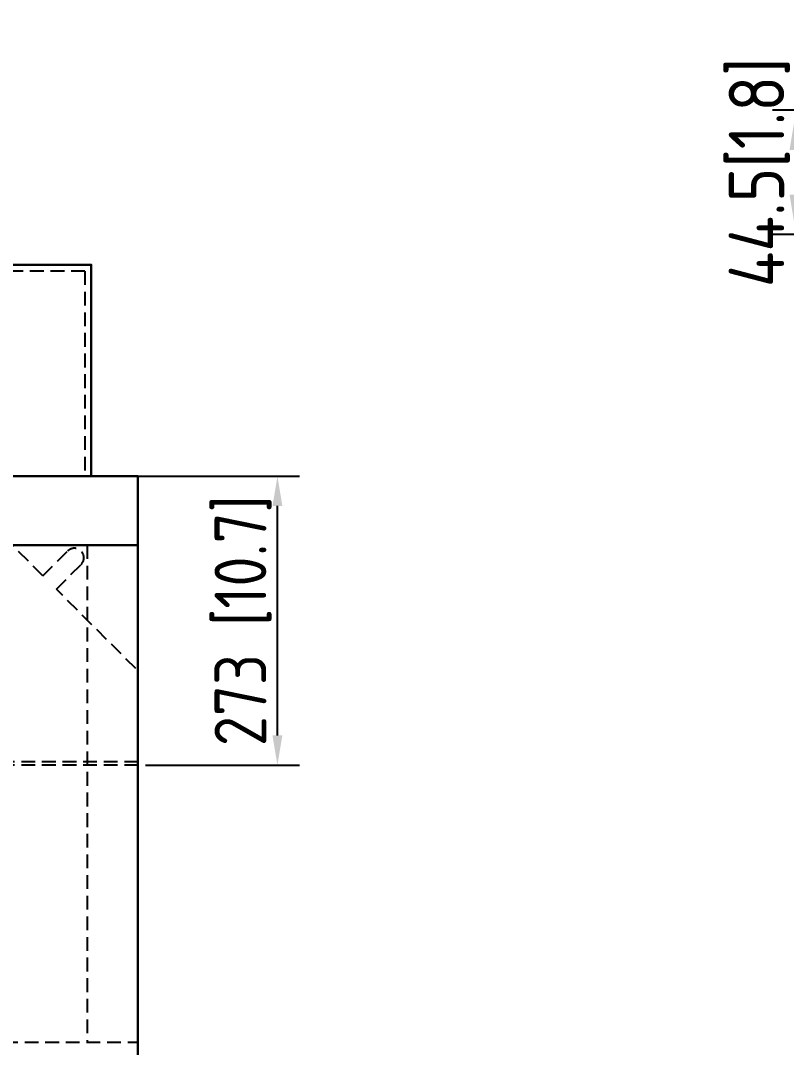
# Model space of a CAD drawing. Header units: millimetres. Extents: x 226184 to 236274, y -181921 to -175474.
# Drawn here: x 229221 to 229945, y -180069 to -179098 of the extents above; entities that cross this region are included whole.
import ezdxf

# ---------------------------------------------------------------- set-up
doc = ezdxf.new("R2010")
doc.units = ezdxf.units.MM
doc.header["$LTSCALE"] = 13
doc.linetypes.add('CENTER', pattern=[50.8, 31.75, -6.35, 6.35, -6.35])
doc.linetypes.add('DASHED', pattern=[0.75, 0.5, -0.25])
doc.layers.get('0').update_dxf_attribs({"color": 1, "linetype": 'CENTER'})
doc.layers.add('1', color=4, linetype='Continuous')
doc.layers.add('4虚线层', color=6, linetype='DASHED')
doc.layers.add('2细实线', color=3, linetype='Continuous', lineweight=20)
doc.layers.add('标注、文本', color=3, linetype='Continuous', lineweight=25)
doc.styles.get("Standard").update_dxf_attribs({"font": 'gbenor.shx', "bigfont": 'gbcbig.shx'})
doc.dimstyles.new('英寸 1-10', dxfattribs={"dimscale": 14, "dimtxt": 3.5, "dimasz": 2, "dimexe": 1.5, "dimexo": 0.5, "dimgap": 0.5, "dimtad": 1, "dimtoh": 1, "dimdec": 1, "dimdsep": 46, "dimtxsty": 'Standard', "dimcen": 2.5, "dimclrd": 3, "dimclre": 3, "dimclrt": 3, "dimadec": 0, "dimazin": 2, "dimtfac": 1, "dimtdec": 1, "dimtmove": 0, "dimatfit": 2, "dimfxl": 1, "dimarcsym": 0})
doc.dimstyles.new('郁文书', dxfattribs={"dimscale": 15, "dimtxt": 3.5, "dimasz": 2.5, "dimexe": 1.5, "dimexo": 0, "dimgap": 0.5, "dimtad": 1, "dimtoh": 1, "dimtxsty": 'Standard', "dimcen": 2.5, "dimclrd": 3, "dimclre": 3, "dimclrt": 2, "dimadec": 0, "dimazin": 0, "dimtfac": 1, "dimtmove": 0, "dimatfit": 2, "dimfxl": 1, "dimarcsym": 0})

# ---------------------------------------------------------------- blocks, each defined once
blk = doc.blocks.new('*D172')
at = {"layer": '1', "color": 3, "lineweight": -2}
for p, q in [((230132.46, -179182.87), (229931.8, -179182.87)), ((229954.3, -179220.37), (229954.3, -179262.85)), ((230132.46, -179300.35), (229931.8, -179300.35))]:
    blk.add_line(p, q, dxfattribs=at)
at = {"layer": '1', "color": 3}
for points in [[(229948.05, -179220.37), (229960.55, -179220.37), (229954.3, -179182.87)], [(229948.05, -179262.85), (229960.55, -179262.85), (229954.3, -179300.35)]]:
    blk.add_solid(points, dxfattribs=at)
at = {"layer": 'Defpoints', "color": 0}
for p in [(230132.46, -179182.87), (229954.3, -179300.35), (230132.46, -179300.35)]:
    blk.add_point(p, dxfattribs=at)
at = {"layer": '1', "color": 2, "insert": (229919.46, -179241.61), "char_height": 52.5, "attachment_point": 5, "rotation": 90}
blk.add_mtext('44.5[1.8]', dxfattribs=at)
blk = doc.blocks.new('*D178')
at = {"layer": '2细实线', "color": 3, "linetype": 'ByBlock', "lineweight": -2}
for p, q in [((227781.77, -179999.21), (227781.77, -180307.34)), ((229331.77, -179999.21), (229331.77, -180307.34)), ((227809.77, -180286.34), (229303.77, -180286.34))]:
    blk.add_line(p, q, dxfattribs=at)
at = {"layer": '2细实线', "color": 3, "linetype": 'ByBlock'}
for points in [[(227809.77, -180281.67), (227809.77, -180291), (227781.77, -180286.34)], [(229303.77, -180281.67), (229303.77, -180291), (229331.77, -180286.34)]]:
    blk.add_solid(points, dxfattribs=at)
at = {"layer": 'Defpoints', "color": 0, "linetype": 'ByBlock'}
for p in [(227781.77, -179992.21), (229331.77, -179992.21), (229331.77, -180286.34)]:
    blk.add_point(p, dxfattribs=at)
at = {"layer": '2细实线', "color": 3, "linetype": 'ByBlock', "insert": (228556.77, -180253.82), "char_height": 49, "attachment_point": 5}
blk.add_mtext('1550 [61.0]', dxfattribs=at)
blk = doc.blocks.new('*D220')
at = {"layer": '2细实线', "color": 3, "linetype": 'ByBlock', "lineweight": -2}
for p, q in [((229254.05, -179528.98), (229484.76, -179528.98)), ((229463.76, -179773.98), (229463.76, -179556.98)), ((229339.12, -179801.98), (229484.76, -179801.98))]:
    blk.add_line(p, q, dxfattribs=at)
at = {"layer": '2细实线', "color": 3, "linetype": 'ByBlock'}
for points in [[(229459.09, -179556.98), (229468.42, -179556.98), (229463.76, -179528.98)], [(229459.09, -179773.98), (229468.42, -179773.98), (229463.76, -179801.98)]]:
    blk.add_solid(points, dxfattribs=at)
at = {"layer": 'Defpoints', "color": 0, "linetype": 'ByBlock'}
for p in [(229247.05, -179528.98), (229463.76, -179528.98), (229332.12, -179801.98)]:
    blk.add_point(p, dxfattribs=at)
at = {"layer": '2细实线', "color": 3, "linetype": 'ByBlock', "insert": (229431.24, -179665.48), "char_height": 49, "attachment_point": 5, "rotation": 90}
blk.add_mtext('273 [10.7]', dxfattribs=at)

msp = doc.modelspace()

# ---------------------------------------------------------------- linework, layer by layer
at = {"color": 7, "linetype": 'ByBlock', "lineweight": 30}
for p, q in [((227781.769, -179528.981), (229331.769, -179528.981)), ((229331.769, -179528.981), (229331.769, -179593.981)), ((229331.769, -179528.981), (229331.769, -180103.981)), ((227781.769, -179593.981), (229331.769, -179593.981))]:
    msp.add_line(p, q, dxfattribs=at)
at = {"layer": '4虚线层', "ltscale": 2}
for p, q in [((229281.769, -179334.981), (229281.769, -179528.981)), ((229242.031, -179622.973), (229165.039, -179545.981)), ((229242.031, -179622.973), (229265.365, -179599.638)), ((229283.75, -179593.981), (229283.75, -180063.981)), ((229254.758, -179635.701), (229278.093, -179612.366)), ((229329.75, -179710.692), (229254.758, -179635.701)), ((229332.116, -179798.981), (228668.769, -179798.981)), ((229332.116, -179801.981), (228668.769, -179801.981)), ((227781.75, -180063.981), (229331.769, -180063.981))]:
    msp.add_line(p, q, dxfattribs=at)
msp.add_lwpolyline([(229281.769, -179334.981), (229079.769, -179334.981)], dxfattribs=at)
msp.add_arc((229271.729, -179606.002), 9, 315, 135, dxfattribs=at)
at = {"layer": '标注、文本', "color": 4, "lineweight": 30}
msp.add_lwpolyline([(229287.769, -179328.981), (229287.769, -179528.981), (229287.769, -179328.981), (229079.769, -179328.981)], dxfattribs=at)

# ---------------------------------------------------------------- dimensions: what is measured, and where the dimension line sits
at = {"layer": '1'}
dim = msp.add_linear_dim(base=(229954.304, -179300.346), p1=(230132.456, -179182.866), p2=(230132.456, -179300.346), angle=270, text='44.5[1.8]', dimstyle='郁文书', override={"dimarcsym": 1}, dxfattribs=at)
dim.commit()
dim.dimension.update_dxf_attribs({"geometry": '*D172', "text_midpoint": (229954.304, -179241.606), "dimtype": 160})
at = {"layer": '2细实线', "linetype": 'ByBlock'}
dim = msp.add_linear_dim(base=(229463.756, -179528.981), p1=(229332.116, -179801.981), p2=(229247.049, -179528.981), angle=90, dimstyle='英寸 1-10', dxfattribs=at)
dim.commit()
dim.dimension.update_dxf_attribs({"geometry": '*D220', "text_midpoint": (229431.236, -179665.481)})
dim = msp.add_linear_dim(base=(229331.769, -180286.337), p1=(227781.769, -179992.208), p2=(229331.769, -179992.208), dimstyle='英寸 1-10', dxfattribs=at)
dim.commit()
dim.dimension.update_dxf_attribs({"geometry": '*D178', "text_midpoint": (228556.769, -180253.816)})

doc.saveas('drawing.dxf')
